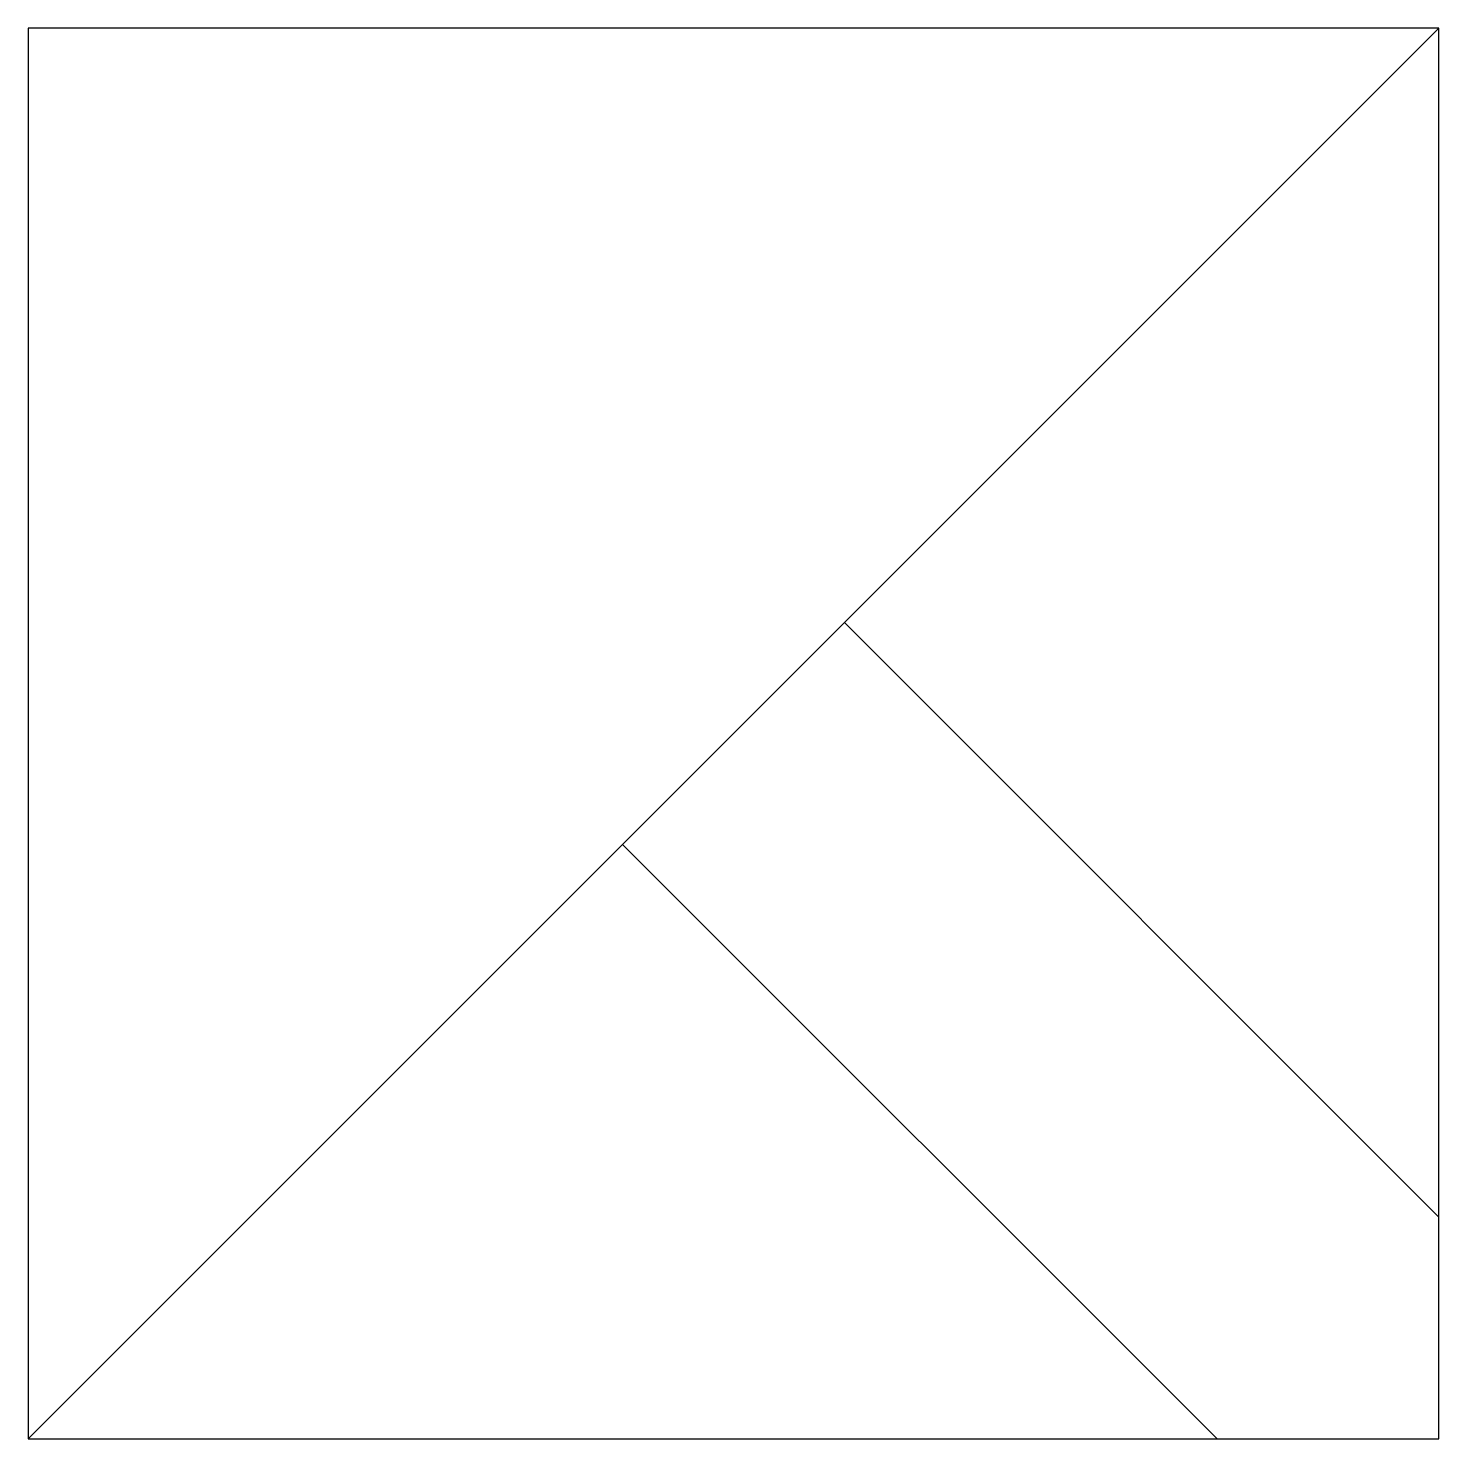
# Model space of a CAD drawing. Extents: x -1.12 to 1.12, y 0 to 2.25.
import ezdxf

# ---------------------------------------------------------------- set-up
doc = ezdxf.new("R2010")
doc.units = 0
doc.header["$LTSCALE"] = 0.2

msp = doc.modelspace()

# ---------------------------------------------------------------- linework, layer by layer
for p, q in [((-1.125, 0), (1.125, 2.25)), ((0.1768, 1.3018), (1.125, 0.3536)), ((-0.1768, 0.9482), (0.7714, 0))]:
    msp.add_line(p, q)
msp.add_lwpolyline([(-1.125, 0), (1.125, 0), (1.125, 2.25), (-1.125, 2.25)], close=True)

doc.saveas('drawing.dxf')
